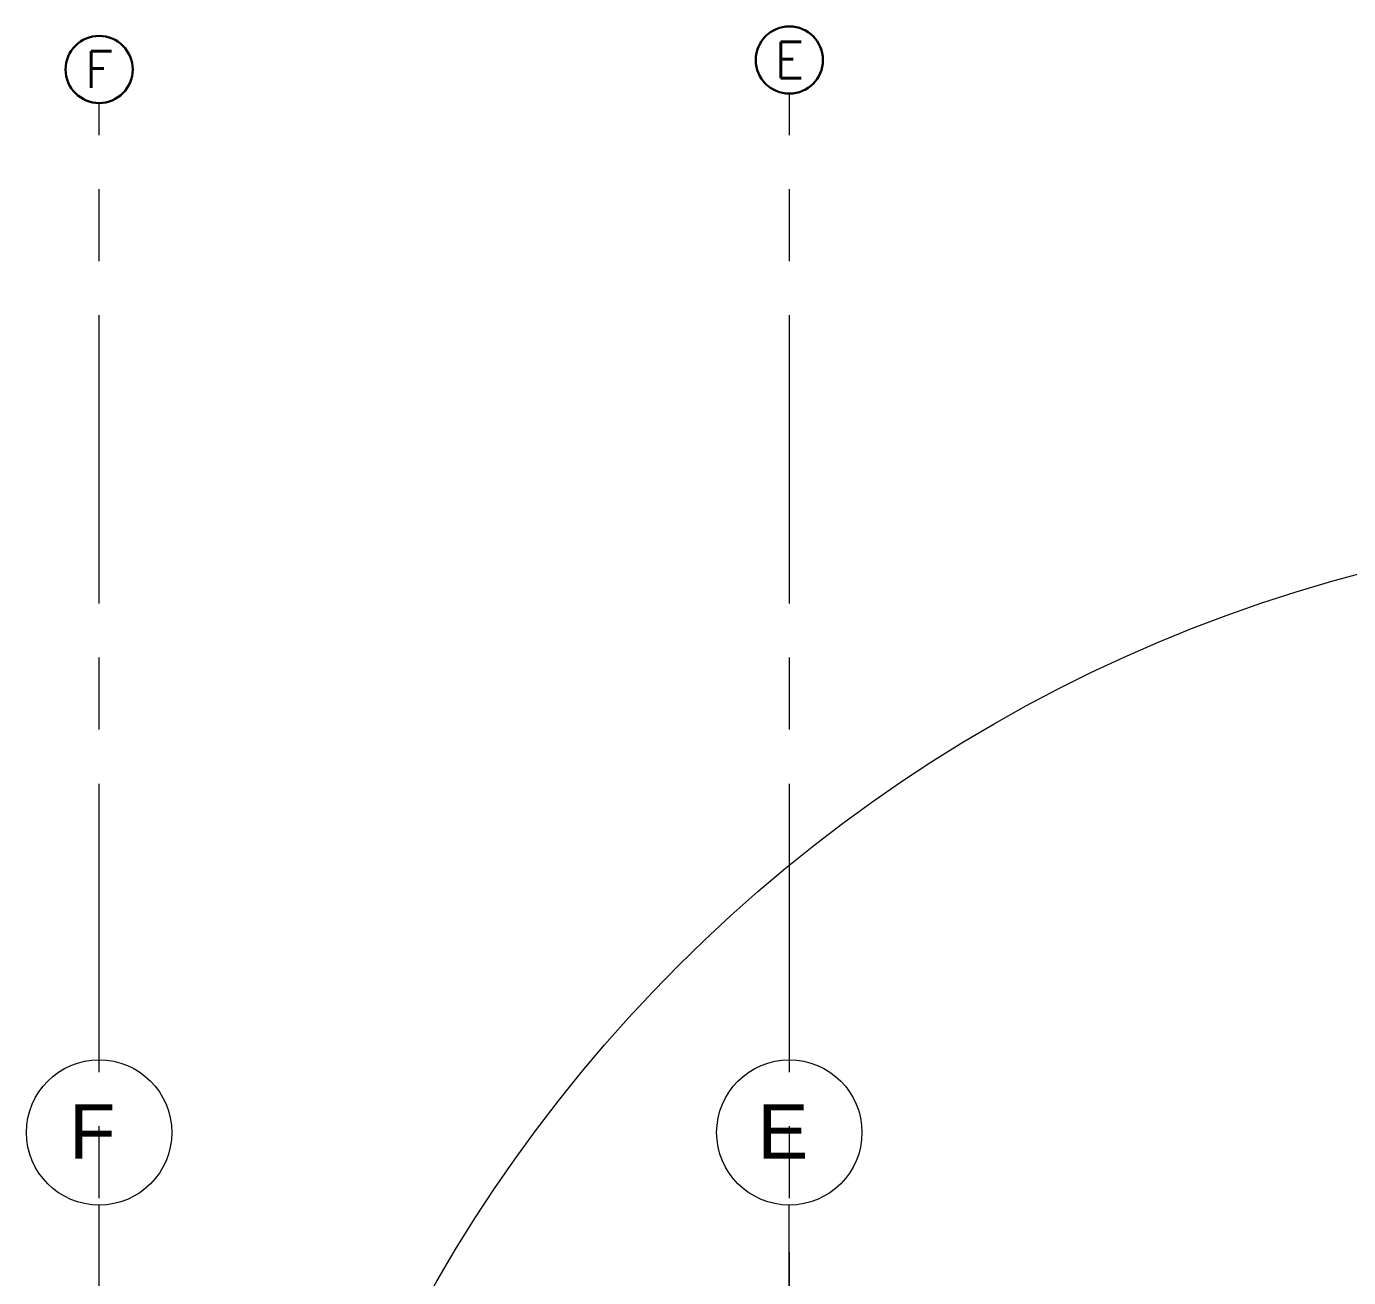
# Model space of a CAD drawing. Header units: inches. Extents: x 841 to 14369, y -4386 to -3225.
# Drawn here: x 5445.5 to 5882.2, y -3639 to -3225.7 of the extents above; entities that cross this region are included whole.
import ezdxf
from ezdxf.enums import TextEntityAlignment as Align
from ezdxf.xclip import XClip

# ---------------------------------------------------------------- set-up
doc = ezdxf.new("R2010")
doc.units = ezdxf.units.IN
doc.header["$MEASUREMENT"] = 0
doc.header["$XCLIPFRAME"] = 0
doc.linetypes.add('NBK_CenterX2', pattern=[1.083333, 0.666667, -0.125, 0.166667, -0.125])
doc.layers.get('Defpoints').update_dxf_attribs({"color": 250, "lineweight": 0})
for name, color, linetype, lineweight in [('!Gridline', 112, 'NBK_CenterX2', 5), ('!Gridline @ 1', 112, 'NBK_CenterX2', 5), ('S-GRID-IDEN', 1, 'Continuous', 9)]:
    doc.layers.add(name, color=color, linetype=linetype, lineweight=lineweight)
doc.styles.add('Arial Narrow Bold', font='')
doc.styles.add('Arial_1', font='arial.ttf', dxfattribs={"height": 18})
doc.styles.add('Romans', font='romans.shx', dxfattribs={"width": 0.8})
doc.styles.get('Arial Narrow Bold').set_extended_font_data('Arial Narrow', bold=True)

# ---------------------------------------------------------------- blocks, each defined once
blk = doc.blocks.new('Grid - Grid Head - 1_2_ Circle-1591862-BUILDING ELEVATION - EAST')
at = {"layer": 'S-GRID-IDEN'}
blk.add_circle((813.21, 1599.69), 24, dxfattribs=at)
blk = doc.blocks.new('A$C5F5E0350')
for p, q in [((-1332.01, -364.16), (-1332.01, 165.69)), ((-1104, -364.16), (-1104, 165.69))]:
    blk.add_line(p, q)
at = {"layer": 'S-GRID-IDEN'}
blk.add_circle((-1332.01, 189.69), 24, dxfattribs=at)
blk.add_blockref('Grid - Grid Head - 1_2_ Circle-1591862-BUILDING ELEVATION - EAST', (-1917.21, -1410), dxfattribs=at)
at = {"style": 'Arial_1'}
for s, p in [('F', (-1341.97, 180.98)), ('E', (-1114.49, 180.98))]:
    blk.add_text(s, height=18, dxfattribs=at).set_placement(p)
blk = doc.blocks.new('SYM_Gridline')
at = {"linetype": 'Continuous', "lineweight": 30}
blk.add_circle((0, 0), 0.25, dxfattribs=at)
at = {"style": 'Arial Narrow Bold'}
blk.add_attdef('GRIDLINE', text='', height=0.2, dxfattribs=at).set_placement((0, 0), align=Align.MIDDLE_CENTER)
blk = doc.blocks.new('GRID_ELEV EAST_E')
at = {"layer": '!Gridline'}
for p, q in [((1.6301, -3.0856, 0.1581), (1.6301, 12.211, -9.4452)), ((0.034, -3.0856), (0.034, 12.1892))]:
    blk.add_line(p, q, dxfattribs=at)
at = {"layer": '!Gridline @ 1'}
ref = blk.add_blockref('SYM_Gridline', (1.6301, 12.2888, -9.4452), dxfattribs=dict(at, xscale=0.310534764094, yscale=0.310534764094, zscale=0.310534764094))
ref.add_attrib('GRIDLINE', 'E', dxfattribs={"layer": '0', "height": 0.0843, "style": 'Romans'}).set_placement((1.6301, 12.2888, -0.0962), align=Align.MIDDLE_CENTER)
ref = blk.add_blockref('SYM_Gridline', (0.034, 12.267, -9.4452), dxfattribs=dict(at, xscale=0.310534764094, yscale=0.310534764094, zscale=0.310534764094))
ref.add_attrib('GRIDLINE', 'F', dxfattribs={"layer": '0', "height": 0.0843, "style": 'Romans'}).set_placement((0.034, 12.267, -0.0962), align=Align.MIDDLE_CENTER)

msp = doc.modelspace()

# ---------------------------------------------------------------- linework, layer by layer
at = {"layer": 'Defpoints'}
msp.add_circle((5469.49, -3239.89, -1349.31), 11.09, dxfattribs=at)
at = {"layer": 'Defpoints', "color": 2}
msp.add_circle((6012.98, -3887.96), 497.92, dxfattribs=at)

# ---------------------------------------------------------------- block references
ref = msp.add_blockref('GRID_ELEV EAST_E', (5464.64, -4992.32), dxfattribs=dict(xscale=142.857142857143, yscale=142.857142857143, zscale=142.857142857143))
XClip(ref).set_block_clipping_path([(-32.9321670538, 5.6154180436), (60.0743516113, 14.8345927078)])
at = {"layer": 'Defpoints', "color": 1}
msp.add_blockref('A$C5F5E0350', (6801.5, -3780.72), dxfattribs=at)

doc.saveas('drawing.dxf')
